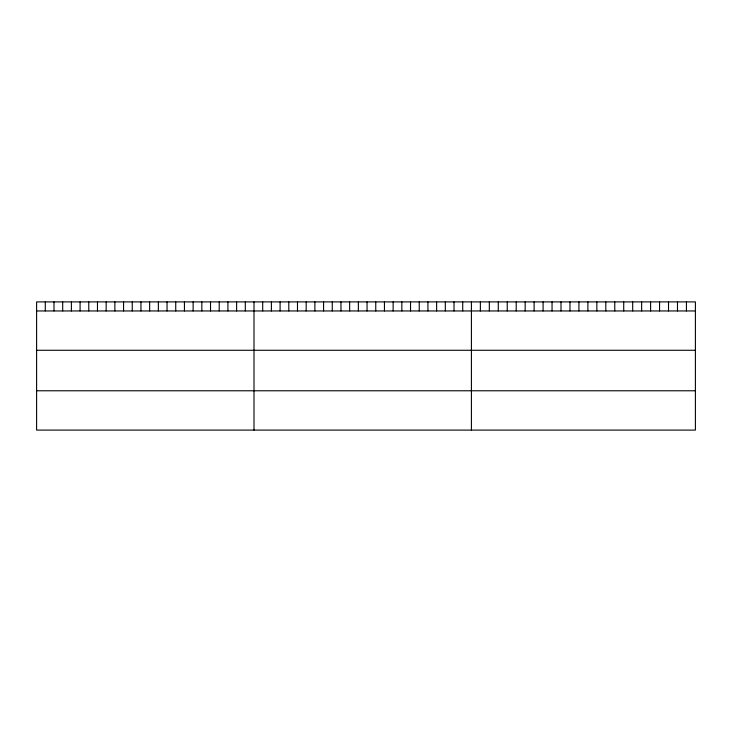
<?xml version="1.0" encoding="UTF-8"?>
<svg xmlns="http://www.w3.org/2000/svg" width="732" height="732" viewBox="0 0 732 732"><rect width="100%" height="100%" fill="white"/><g stroke="black" fill="none" stroke-linecap="round" stroke-linejoin="round"><path stroke-width="1.1" d="M695.4 310.954L695.4 430.096L36.6 430.096L36.6 301.904L695.4 301.904L695.4 310.954L36.6 310.954M36.6 350.271L695.4 350.271M36.6 390.778L695.4 390.778M686.442 301.904L686.442 310.954M677.484 301.904L677.484 310.954M668.517 301.904L668.517 310.954M659.559 301.904L659.559 310.954M650.602 301.904L650.602 310.954M641.644 301.904L641.644 310.954M632.686 301.904L632.686 310.954M623.719 301.904L623.719 310.954M614.761 301.904L614.761 310.954M605.803 301.904L605.803 310.954M596.845 301.904L596.845 310.954M587.888 301.904L587.888 310.954M578.921 301.904L578.921 310.954M569.963 301.904L569.963 310.954M561.005 301.904L561.005 310.954M552.047 301.904L552.047 310.954M543.089 301.904L543.089 310.954M534.122 301.904L534.122 310.954M525.164 301.904L525.164 310.954M516.206 301.904L516.206 310.954M507.249 301.904L507.249 310.954M498.291 301.904L498.291 310.954M489.324 301.904L489.324 310.954M480.366 301.904L480.366 310.954M471.408 301.904L471.408 430.096M462.716 301.904L462.716 310.954M454.014 301.904L454.014 310.954M445.321 301.904L445.321 310.954M436.62 301.904L436.62 310.954M427.927 301.904L427.927 310.954M419.235 301.904L419.235 310.954M410.533 301.904L410.533 310.954M401.841 301.904L401.841 310.954M393.139 301.904L393.139 310.954M384.446 301.904L384.446 310.954M375.754 301.904L375.754 310.954M367.052 301.904L367.052 310.954M358.36 301.904L358.36 310.954M349.658 301.904L349.658 310.954M340.966 301.904L340.966 310.954M332.273 301.904L332.273 310.954M323.571 301.904L323.571 310.954M314.879 301.904L314.879 310.954M306.177 301.904L306.177 310.954M297.485 301.904L297.485 310.954M288.792 301.904L288.792 310.954M280.091 301.904L280.091 310.954M271.398 301.904L271.398 310.954M262.697 301.904L262.697 310.954M254.004 301.904L254.004 430.096M245.312 301.904L245.312 310.954M236.61 301.904L236.61 310.954M227.917 301.904L227.917 310.954M219.216 301.904L219.216 310.954M210.523 301.904L210.523 310.954M201.831 301.904L201.831 310.954M193.129 301.904L193.129 310.954M184.437 301.904L184.437 310.954M175.735 301.904L175.735 310.954M167.042 301.904L167.042 310.954M158.35 301.904L158.35 310.954M149.648 301.904L149.648 310.954M140.956 301.904L140.956 310.954M132.254 301.904L132.254 310.954M123.562 301.904L123.562 310.954M114.869 301.904L114.869 310.954M106.167 301.904L106.167 310.954M97.475 301.904L97.475 310.954M88.773 301.904L88.773 310.954M80.081 301.904L80.081 310.954M71.388 301.904L71.388 310.954M62.687 301.904L62.687 310.954M53.994 301.904L53.994 310.954M45.293 301.904L45.293 310.954"/></g></svg>
